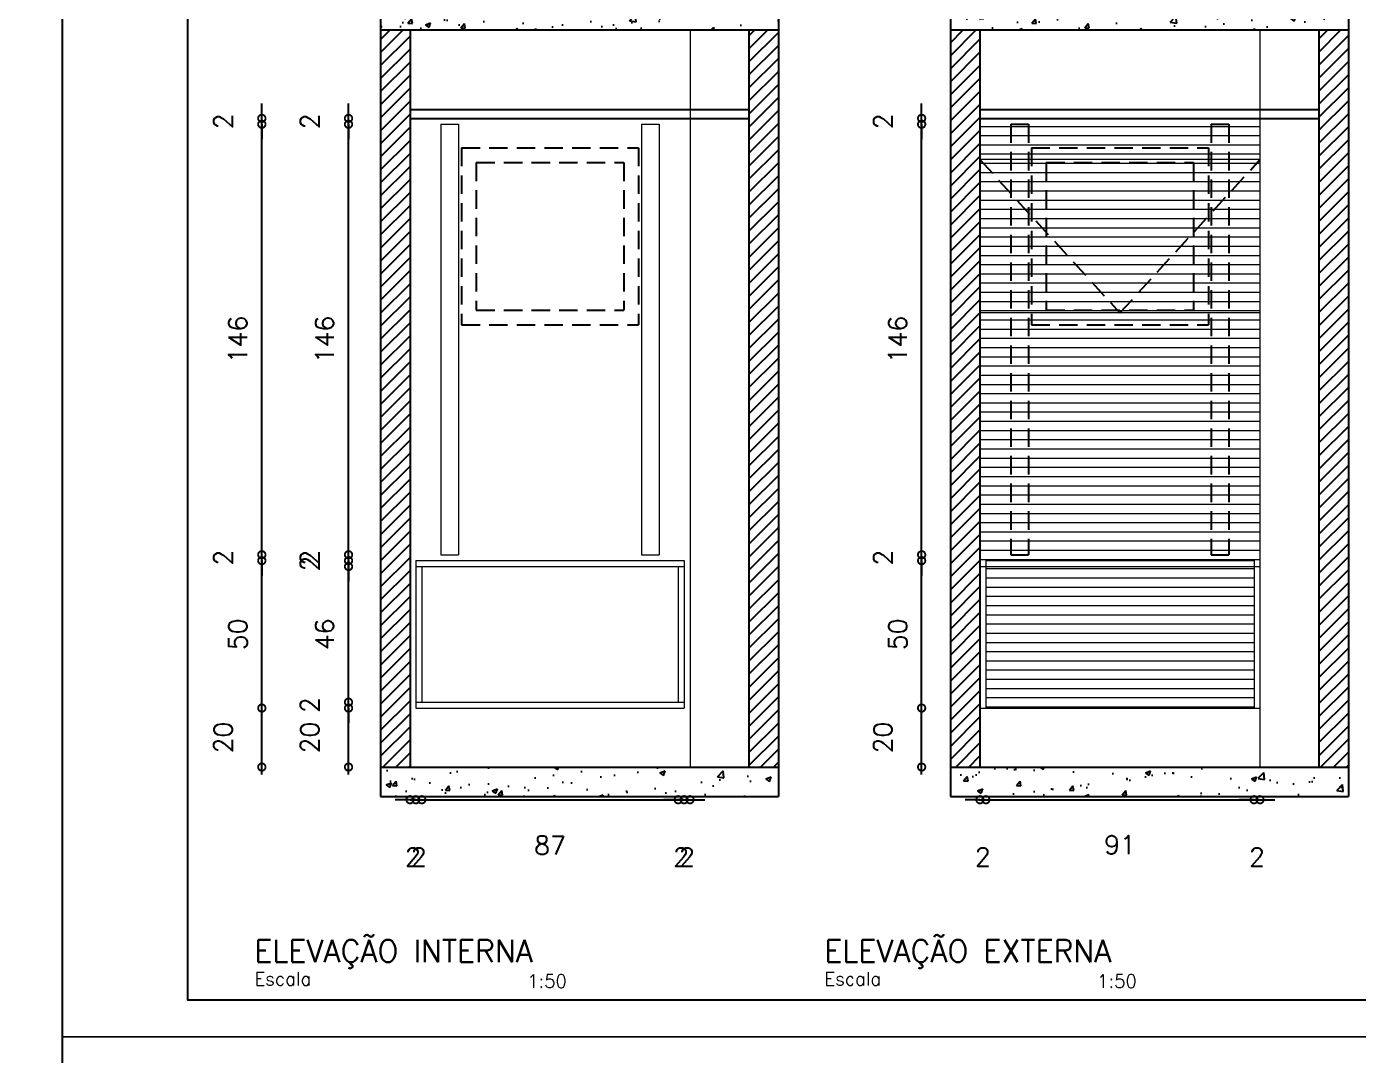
# Model space of a CAD drawing. Extents: x 126968 to 132038, y -1805 to 3860.
# Drawn here: x 129055.6 to 129507.4, y -761.5 to -412.6 of the extents above; entities that cross this region are included whole.
import ezdxf

# ---------------------------------------------------------------- set-up
doc = ezdxf.new("R2010")
doc.units = 0
doc.header["$MEASUREMENT"] = 0
doc.header["$PDMODE"] = 3
doc.linetypes.add('HIDDEN', pattern=[0.375, 0.25, -0.125])
doc.layers.get('0').update_dxf_attribs({"linetype": 'CONTINUOUS'})
doc.layers.get('Defpoints').update_dxf_attribs({"linetype": 'CONTINUOUS'})
for name, color, linetype, lineweight in [('COTA', 8, 'CONTINUOUS', 5), ('COTAS', 8, 'CONTINUOUS', 20), ('PENA 02', 2, 'CONTINUOUS', 9), ('PENA 03', 3, 'CONTINUOUS', 15), ('PENA 05', 5, 'CONTINUOUS', 25)]:
    doc.layers.add(name, color=color, linetype=linetype, lineweight=lineweight)
for name, color, linetype in [('ESCR03', 3, 'CONTINUOUS'), ('PENA03', 3, 'CONTINUOUS'), ('PENA06', 6, 'CONTINUOUS')]:
    doc.layers.add(name, color=color, linetype=linetype)
doc.layers.add('PROJEÇÃO', color=1, linetype='HIDDEN', transparency=0.51)
doc.styles.add('ROMANS', font='ROMANS.SHX')
doc.styles.get("Standard").update_dxf_attribs({"font": 'romans.shx'})
doc.dimstyles.new('COTAS_1_25', dxfattribs={"dimscale": 25, "dimtxt": 0.25, "dimasz": 0.2, "dimexe": 0.1, "dimexo": 0.2, "dimgap": 0.2, "dimtad": 1, "dimdsep": 46, "dimtxsty": 'Standard', "dimblk1": 'DOTSMALL', "dimblk2": 'DOTSMALL', "dimsah": 1, "dimcen": 0.1, "dimdle": 0.1, "dimse1": 1, "dimse2": 1, "dimclrt": 2, "dimadec": 0, "dimazin": 0, "dimtfac": 1, "dimtmove": 2, "dimatfit": 3, "dimldrblk": 'DOTSMALL', "dimfxl": 1, "dimtolj": 1, "dimtzin": 0, "dimarcsym": 0})
pattern_1 = [(0, (89955.3017, -4162.004), (0, 3.125), [])]
pattern_2 = [(45, (89948.3493, -4138.6232), (-2.2097087, 2.2097087), [])]
pattern_3 = [(50, (89948.35, -4138.623), (17.9315046, -1.5688034), [1.875, -20.625]), (355, (89948.35, -4138.623), (-3.468783, 18.804803), [1.5, -16.5]), (100.451444, (89949.844, -4138.754), (14.462721, 17.236), [1.593505, -17.528553]), (46.1842, (89948.35, -4133.623), (26.681033, -4.137982), [2.8125, -30.9375]), (96.635635, (89950.573, -4133.968), (23.366549, 24.352965), [2.390259, -26.292844]), (351.184164, (89948.35, -4133.623), (23.366549, 24.352965), [2.25, -24.75]), (21, (89950.85, -4134.873), (14.9226763, -10.065472), [1.875, -20.625]), (326, (89950.85, -4134.873), (6.082883, 18.128751), [1.5, -16.5]), (71.451445, (89952.093, -4135.712), (21.0055594, 8.063279), [1.593505, -17.528553]), (37.5, (89948.3493, -4138.623), (0.3039964, 8.3223463), [0, -16.3, 0, -16.75, 0, -16.5625]), (7.5, (89948.349, -4138.623), (6.5767384, 9.8602928), [0, -9.55, 0, -15.925, 0, -6.3125]), (327.5, (89942.774, -4138.623), (13.3455609, -0.5638718), [0, -6.25, 0, -19.5, 0, -25.875]), (317.5, (89940.274, -4138.623), (14.5796542, 2.5026246), [0, -8.125, 0, -12.95, 0, -18.375])]

# ---------------------------------------------------------------- blocks, each defined once
blk = doc.blocks.new('_DOTSMALL')
at = {"color": 0, "linetype": 'ByBlock', "const_width": 0.5}
blk.add_lwpolyline([(-0.0625, 0, 1), (0.0625, 0, 1)], format="xyb", close=True, dxfattribs=at)
blk = doc.blocks.new('*D26')
at = {"layer": 'COTA', "color": 0, "lineweight": -2, "transparency": 16777216}
blk.add_line((129359.23, -666.17), (129359.23, -641.17), dxfattribs=at)
at = {"layer": 'Defpoints', "color": 0, "transparency": 16777216}
for p in [(129359.23, -643.67), (129379.02, -643.67), (129379.02, -663.67)]:
    blk.add_point(p, dxfattribs=at)
at = {"layer": 'COTA', "color": 0, "lineweight": -2, "transparency": 16777216, "xscale": 5, "yscale": 5, "zscale": 5}
for p, rotation in [((129359.23, -643.67), 90), ((129359.23, -663.67), 270)]:
    blk.add_blockref('_DOTSMALL', p, dxfattribs=dict(at, rotation=rotation))
at = {"layer": 'COTA', "color": 2, "transparency": 16777216, "insert": (129346.11, -653.67), "char_height": 6.25, "attachment_point": 5, "rotation": 90}
blk.add_mtext('\\A1;20', dxfattribs=at)
blk = doc.blocks.new('*D27')
at = {"layer": 'COTA', "color": 0, "lineweight": -2, "transparency": 16777216}
blk.add_line((129359.23, -646.17), (129359.23, -591.17), dxfattribs=at)
at = {"layer": 'Defpoints', "color": 0, "transparency": 16777216}
for p in [(129359.23, -593.67), (129381.02, -593.67), (129379.02, -643.67)]:
    blk.add_point(p, dxfattribs=at)
at = {"layer": 'COTA', "color": 0, "lineweight": -2, "transparency": 16777216, "xscale": 5, "yscale": 5, "zscale": 5}
for p, rotation in [((129359.23, -593.67), 90), ((129359.23, -643.67), 270)]:
    blk.add_blockref('_DOTSMALL', p, dxfattribs=dict(at, rotation=rotation))
at = {"layer": 'COTA', "color": 2, "transparency": 16777216, "insert": (129351.11, -618.67), "char_height": 6.25, "attachment_point": 5, "rotation": 90}
blk.add_mtext('\\A1;50', dxfattribs=at)
blk = doc.blocks.new('*D28')
at = {"layer": 'COTA', "color": 0, "lineweight": -2, "transparency": 16777216}
for p, q in [((129359.23, -591.67), (129359.23, -586.67)), ((129359.23, -593.67), (129359.23, -591.67)), ((129359.23, -593.67), (129359.23, -598.67))]:
    blk.add_line(p, q, dxfattribs=at)
at = {"layer": 'Defpoints', "color": 0, "transparency": 16777216}
for p in [(129359.23, -591.67), (129389.52, -591.67), (129381.02, -593.67)]:
    blk.add_point(p, dxfattribs=at)
at = {"layer": 'COTA', "color": 0, "lineweight": -2, "transparency": 16777216, "xscale": 5, "yscale": 5, "zscale": 5}
for p, rotation in [((129359.23, -591.67), 270), ((129359.23, -593.67), 90)]:
    blk.add_blockref('_DOTSMALL', p, dxfattribs=dict(at, rotation=rotation))
at = {"layer": 'COTA', "color": 2, "transparency": 16777216, "insert": (129346.11, -592.67), "char_height": 6.25, "attachment_point": 5, "rotation": 90}
blk.add_mtext('\\A1;2', dxfattribs=at)
blk = doc.blocks.new('*D29')
at = {"layer": 'COTA', "color": 0, "lineweight": -2, "transparency": 16777216}
blk.add_line((129359.23, -594.17), (129359.23, -443.17), dxfattribs=at)
at = {"layer": 'Defpoints', "color": 0, "transparency": 16777216}
for p in [(129359.23, -445.67), (129389.52, -445.67), (129389.52, -591.67)]:
    blk.add_point(p, dxfattribs=at)
at = {"layer": 'COTA', "color": 0, "lineweight": -2, "transparency": 16777216, "xscale": 5, "yscale": 5, "zscale": 5}
for p, rotation in [((129359.23, -445.67), 90), ((129359.23, -591.67), 270)]:
    blk.add_blockref('_DOTSMALL', p, dxfattribs=dict(at, rotation=rotation))
at = {"layer": 'COTA', "color": 2, "transparency": 16777216, "insert": (129351.11, -518.67), "char_height": 6.25, "attachment_point": 5, "rotation": 90}
blk.add_mtext('\\A1;146', dxfattribs=at)
blk = doc.blocks.new('*D30')
at = {"layer": 'COTA', "color": 0, "lineweight": -2, "transparency": 16777216}
for p, q in [((129359.23, -443.67), (129359.23, -438.67)), ((129359.23, -445.67), (129359.23, -443.67)), ((129359.23, -445.67), (129359.23, -450.67))]:
    blk.add_line(p, q, dxfattribs=at)
at = {"layer": 'Defpoints', "color": 0, "transparency": 16777216}
for p in [(129359.23, -443.67), (129379.02, -443.67), (129389.52, -445.67)]:
    blk.add_point(p, dxfattribs=at)
at = {"layer": 'COTA', "color": 0, "lineweight": -2, "transparency": 16777216, "xscale": 5, "yscale": 5, "zscale": 5}
for p, rotation in [((129359.23, -443.67), 270), ((129359.23, -445.67), 90)]:
    blk.add_blockref('_DOTSMALL', p, dxfattribs=dict(at, rotation=rotation))
at = {"layer": 'COTA', "color": 2, "transparency": 16777216, "insert": (129346.11, -444.67), "char_height": 6.25, "attachment_point": 5, "rotation": 90}
blk.add_mtext('\\A1;2', dxfattribs=at)
blk = doc.blocks.new('*D31')
at = {"layer": 'COTA', "color": 0, "lineweight": -2, "transparency": 16777216}
blk.add_line((129164.78, -666.17), (129164.78, -641.17), dxfattribs=at)
at = {"layer": 'Defpoints', "color": 0, "transparency": 16777216}
for p in [(129164.78, -643.67), (129187.64, -643.67), (129185.64, -663.67)]:
    blk.add_point(p, dxfattribs=at)
at = {"layer": 'COTA', "color": 0, "lineweight": -2, "transparency": 16777216, "xscale": 5, "yscale": 5, "zscale": 5}
for p, rotation in [((129164.78, -643.67), 90), ((129164.78, -663.67), 270)]:
    blk.add_blockref('_DOTSMALL', p, dxfattribs=dict(at, rotation=rotation))
at = {"layer": 'COTA', "color": 2, "transparency": 16777216, "insert": (129151.65, -653.67), "char_height": 6.25, "attachment_point": 5, "rotation": 90}
blk.add_mtext('\\A1;20', dxfattribs=at)
blk = doc.blocks.new('*D32')
at = {"layer": 'COTA', "color": 0, "lineweight": -2, "transparency": 16777216}
for p, q in [((129164.78, -641.67), (129164.78, -636.67)), ((129164.78, -643.67), (129164.78, -641.67)), ((129164.78, -643.67), (129164.78, -648.67))]:
    blk.add_line(p, q, dxfattribs=at)
at = {"layer": 'Defpoints', "color": 0, "transparency": 16777216}
for p in [(129164.78, -641.67), (129187.64, -641.67), (129187.64, -643.67)]:
    blk.add_point(p, dxfattribs=at)
at = {"layer": 'COTA', "color": 0, "lineweight": -2, "transparency": 16777216, "xscale": 5, "yscale": 5, "zscale": 5}
for p, rotation in [((129164.78, -641.67), 270), ((129164.78, -643.67), 90)]:
    blk.add_blockref('_DOTSMALL', p, dxfattribs=dict(at, rotation=rotation))
at = {"layer": 'COTA', "color": 2, "transparency": 16777216, "insert": (129151.65, -642.67), "char_height": 6.25, "attachment_point": 5, "rotation": 90}
blk.add_mtext('\\A1;2', dxfattribs=at)
blk = doc.blocks.new('*D33')
at = {"layer": 'COTA', "color": 0, "lineweight": -2, "transparency": 16777216}
blk.add_line((129164.78, -644.17), (129164.78, -593.17), dxfattribs=at)
at = {"layer": 'Defpoints', "color": 0, "transparency": 16777216}
for p in [(129164.78, -595.67), (129187.64, -595.67), (129187.64, -641.67)]:
    blk.add_point(p, dxfattribs=at)
at = {"layer": 'COTA', "color": 0, "lineweight": -2, "transparency": 16777216, "xscale": 5, "yscale": 5, "zscale": 5}
for p, rotation in [((129164.78, -595.67), 90), ((129164.78, -641.67), 270)]:
    blk.add_blockref('_DOTSMALL', p, dxfattribs=dict(at, rotation=rotation))
at = {"layer": 'COTA', "color": 2, "transparency": 16777216, "insert": (129156.65, -618.67), "char_height": 6.25, "attachment_point": 5, "rotation": 90}
blk.add_mtext('\\A1;46', dxfattribs=at)
blk = doc.blocks.new('*D34')
at = {"layer": 'COTA', "color": 0, "lineweight": -2, "transparency": 16777216}
for p, q in [((129164.78, -593.67), (129164.78, -588.67)), ((129164.78, -595.67), (129164.78, -593.67)), ((129164.78, -595.67), (129164.78, -600.67))]:
    blk.add_line(p, q, dxfattribs=at)
at = {"layer": 'Defpoints', "color": 0, "transparency": 16777216}
for p in [(129164.78, -593.67), (129187.64, -593.67), (129187.64, -595.67)]:
    blk.add_point(p, dxfattribs=at)
at = {"layer": 'COTA', "color": 0, "lineweight": -2, "transparency": 16777216, "xscale": 5, "yscale": 5, "zscale": 5}
for p, rotation in [((129164.78, -593.67), 270), ((129164.78, -595.67), 90)]:
    blk.add_blockref('_DOTSMALL', p, dxfattribs=dict(at, rotation=rotation))
at = {"layer": 'COTA', "color": 2, "transparency": 16777216, "insert": (129151.65, -594.67), "char_height": 6.25, "attachment_point": 5, "rotation": 90}
blk.add_mtext('\\A1;2', dxfattribs=at)
blk = doc.blocks.new('*D35')
at = {"layer": 'COTA', "color": 0, "lineweight": -2, "transparency": 16777216}
for p, q in [((129164.78, -591.67), (129164.78, -586.67)), ((129164.78, -593.67), (129164.78, -591.67)), ((129164.78, -593.67), (129164.78, -598.67))]:
    blk.add_line(p, q, dxfattribs=at)
at = {"layer": 'Defpoints', "color": 0, "transparency": 16777216}
for p in [(129164.78, -591.67), (129196.14, -591.67), (129187.64, -593.67)]:
    blk.add_point(p, dxfattribs=at)
at = {"layer": 'COTA', "color": 0, "lineweight": -2, "transparency": 16777216, "xscale": 5, "yscale": 5, "zscale": 5}
for p, rotation in [((129164.78, -591.67), 270), ((129164.78, -593.67), 90)]:
    blk.add_blockref('_DOTSMALL', p, dxfattribs=dict(at, rotation=rotation))
at = {"layer": 'COTA', "color": 2, "transparency": 16777216, "insert": (129151.65, -592.67), "char_height": 6.25, "attachment_point": 5, "rotation": 90}
blk.add_mtext('\\A1;2', dxfattribs=at)
blk = doc.blocks.new('*D36')
at = {"layer": 'COTA', "color": 0, "lineweight": -2, "transparency": 16777216}
blk.add_line((129164.78, -594.17), (129164.78, -443.17), dxfattribs=at)
at = {"layer": 'Defpoints', "color": 0, "transparency": 16777216}
for p in [(129164.78, -445.67), (129196.14, -445.67), (129196.14, -591.67)]:
    blk.add_point(p, dxfattribs=at)
at = {"layer": 'COTA', "color": 0, "lineweight": -2, "transparency": 16777216, "xscale": 5, "yscale": 5, "zscale": 5}
for p, rotation in [((129164.78, -445.67), 90), ((129164.78, -591.67), 270)]:
    blk.add_blockref('_DOTSMALL', p, dxfattribs=dict(at, rotation=rotation))
at = {"layer": 'COTA', "color": 2, "transparency": 16777216, "insert": (129156.65, -518.67), "char_height": 6.25, "attachment_point": 5, "rotation": 90}
blk.add_mtext('\\A1;146', dxfattribs=at)
blk = doc.blocks.new('*D37')
at = {"layer": 'COTA', "color": 0, "lineweight": -2, "transparency": 16777216}
for p, q in [((129164.78, -443.67), (129164.78, -438.67)), ((129164.78, -445.67), (129164.78, -443.67)), ((129164.78, -445.67), (129164.78, -450.67))]:
    blk.add_line(p, q, dxfattribs=at)
at = {"layer": 'Defpoints', "color": 0, "transparency": 16777216}
for p in [(129164.78, -443.67), (129185.64, -443.67), (129196.14, -445.67)]:
    blk.add_point(p, dxfattribs=at)
at = {"layer": 'COTA', "color": 0, "lineweight": -2, "transparency": 16777216, "xscale": 5, "yscale": 5, "zscale": 5}
for p, rotation in [((129164.78, -443.67), 270), ((129164.78, -445.67), 90)]:
    blk.add_blockref('_DOTSMALL', p, dxfattribs=dict(at, rotation=rotation))
at = {"layer": 'COTA', "color": 2, "transparency": 16777216, "insert": (129151.65, -444.67), "char_height": 6.25, "attachment_point": 5, "rotation": 90}
blk.add_mtext('\\A1;2', dxfattribs=at)
blk = doc.blocks.new('*D38')
at = {"layer": 'COTA', "color": 0, "lineweight": -2, "transparency": 16777216}
blk.add_line((129135.36, -666.17), (129135.36, -641.17), dxfattribs=at)
at = {"layer": 'Defpoints', "color": 0, "transparency": 16777216}
for p in [(129135.36, -643.67), (129187.64, -643.67), (129185.64, -663.67)]:
    blk.add_point(p, dxfattribs=at)
at = {"layer": 'COTA', "color": 0, "lineweight": -2, "transparency": 16777216, "xscale": 5, "yscale": 5, "zscale": 5}
for p, rotation in [((129135.36, -643.67), 90), ((129135.36, -663.67), 270)]:
    blk.add_blockref('_DOTSMALL', p, dxfattribs=dict(at, rotation=rotation))
at = {"layer": 'COTA', "color": 2, "transparency": 16777216, "insert": (129122.23, -653.67), "char_height": 6.25, "attachment_point": 5, "rotation": 90}
blk.add_mtext('\\A1;20', dxfattribs=at)
blk = doc.blocks.new('*D39')
at = {"layer": 'COTA', "color": 0, "lineweight": -2, "transparency": 16777216}
blk.add_line((129135.36, -646.17), (129135.36, -591.17), dxfattribs=at)
at = {"layer": 'Defpoints', "color": 0, "transparency": 16777216}
for p in [(129135.36, -593.67), (129187.64, -593.67), (129187.64, -643.67)]:
    blk.add_point(p, dxfattribs=at)
at = {"layer": 'COTA', "color": 0, "lineweight": -2, "transparency": 16777216, "xscale": 5, "yscale": 5, "zscale": 5}
for p, rotation in [((129135.36, -593.67), 90), ((129135.36, -643.67), 270)]:
    blk.add_blockref('_DOTSMALL', p, dxfattribs=dict(at, rotation=rotation))
at = {"layer": 'COTA', "color": 2, "transparency": 16777216, "insert": (129127.23, -618.67), "char_height": 6.25, "attachment_point": 5, "rotation": 90}
blk.add_mtext('\\A1;50', dxfattribs=at)
blk = doc.blocks.new('*D40')
at = {"layer": 'COTA', "color": 0, "lineweight": -2, "transparency": 16777216}
for p, q in [((129135.36, -591.67), (129135.36, -586.67)), ((129135.36, -593.67), (129135.36, -591.67)), ((129135.36, -593.67), (129135.36, -598.67))]:
    blk.add_line(p, q, dxfattribs=at)
at = {"layer": 'Defpoints', "color": 0, "transparency": 16777216}
for p in [(129135.36, -591.67), (129196.14, -591.67), (129187.64, -593.67)]:
    blk.add_point(p, dxfattribs=at)
at = {"layer": 'COTA', "color": 0, "lineweight": -2, "transparency": 16777216, "xscale": 5, "yscale": 5, "zscale": 5}
for p, rotation in [((129135.36, -591.67), 270), ((129135.36, -593.67), 90)]:
    blk.add_blockref('_DOTSMALL', p, dxfattribs=dict(at, rotation=rotation))
at = {"layer": 'COTA', "color": 2, "transparency": 16777216, "insert": (129122.23, -592.67), "char_height": 6.25, "attachment_point": 5, "rotation": 90}
blk.add_mtext('\\A1;2', dxfattribs=at)
blk = doc.blocks.new('*D41')
at = {"layer": 'COTA', "color": 0, "lineweight": -2, "transparency": 16777216}
blk.add_line((129135.36, -594.17), (129135.36, -443.17), dxfattribs=at)
at = {"layer": 'Defpoints', "color": 0, "transparency": 16777216}
for p in [(129135.36, -445.67), (129196.14, -445.67), (129196.14, -591.67)]:
    blk.add_point(p, dxfattribs=at)
at = {"layer": 'COTA', "color": 0, "lineweight": -2, "transparency": 16777216, "xscale": 5, "yscale": 5, "zscale": 5}
for p, rotation in [((129135.36, -445.67), 90), ((129135.36, -591.67), 270)]:
    blk.add_blockref('_DOTSMALL', p, dxfattribs=dict(at, rotation=rotation))
at = {"layer": 'COTA', "color": 2, "transparency": 16777216, "insert": (129127.23, -518.67), "char_height": 6.25, "attachment_point": 5, "rotation": 90}
blk.add_mtext('\\A1;146', dxfattribs=at)
blk = doc.blocks.new('*D42')
at = {"layer": 'COTA', "color": 0, "lineweight": -2, "transparency": 16777216}
for p, q in [((129135.36, -443.67), (129135.36, -438.67)), ((129135.36, -445.67), (129135.36, -443.67)), ((129135.36, -445.67), (129135.36, -450.67))]:
    blk.add_line(p, q, dxfattribs=at)
at = {"layer": 'Defpoints', "color": 0, "transparency": 16777216}
for p in [(129135.36, -443.67), (129185.64, -443.67), (129196.14, -445.67)]:
    blk.add_point(p, dxfattribs=at)
at = {"layer": 'COTA', "color": 0, "lineweight": -2, "transparency": 16777216, "xscale": 5, "yscale": 5, "zscale": 5}
for p, rotation in [((129135.36, -443.67), 270), ((129135.36, -445.67), 90)]:
    blk.add_blockref('_DOTSMALL', p, dxfattribs=dict(at, rotation=rotation))
at = {"layer": 'COTA', "color": 2, "transparency": 16777216, "insert": (129122.23, -444.67), "char_height": 6.25, "attachment_point": 5, "rotation": 90}
blk.add_mtext('\\A1;2', dxfattribs=at)
blk = doc.blocks.new('*D43')
at = {"layer": 'COTA', "color": 0, "lineweight": -2, "transparency": 16777216}
for p, q in [((129276.64, -674.76), (129271.64, -674.76)), ((129276.64, -674.76), (129278.64, -674.76)), ((129278.64, -674.76), (129283.64, -674.76))]:
    blk.add_line(p, q, dxfattribs=at)
at = {"layer": 'Defpoints', "color": 0, "transparency": 16777216}
for p in [(129276.64, -631.67), (129278.64, -631.67), (129278.64, -674.76)]:
    blk.add_point(p, dxfattribs=at)
at = {"layer": 'COTA', "color": 0, "lineweight": -2, "transparency": 16777216, "xscale": 5, "yscale": 5, "zscale": 5}
blk.add_blockref('_DOTSMALL', (129276.64, -674.76), dxfattribs=at)
at = {"layer": 'COTA', "color": 0, "lineweight": -2, "transparency": 16777216, "xscale": 5, "yscale": 5, "zscale": 5, "rotation": 180}
blk.add_blockref('_DOTSMALL', (129278.64, -674.76), dxfattribs=at)
at = {"layer": 'COTA', "color": 2, "transparency": 16777216, "insert": (129277.64, -694.14), "char_height": 6.25, "attachment_point": 5}
blk.add_mtext('\\A1;2', dxfattribs=at)
blk = doc.blocks.new('*D44')
at = {"layer": 'COTA', "color": 0, "lineweight": -2, "transparency": 16777216}
for p, q in [((129278.64, -674.76), (129273.64, -674.76)), ((129278.64, -674.76), (129280.64, -674.76)), ((129280.64, -674.76), (129285.64, -674.76))]:
    blk.add_line(p, q, dxfattribs=at)
at = {"layer": 'Defpoints', "color": 0, "transparency": 16777216}
for p in [(129278.64, -631.67), (129280.64, -653.67), (129280.64, -674.76)]:
    blk.add_point(p, dxfattribs=at)
at = {"layer": 'COTA', "color": 0, "lineweight": -2, "transparency": 16777216, "xscale": 5, "yscale": 5, "zscale": 5}
blk.add_blockref('_DOTSMALL', (129278.64, -674.76), dxfattribs=at)
at = {"layer": 'COTA', "color": 0, "lineweight": -2, "transparency": 16777216, "xscale": 5, "yscale": 5, "zscale": 5, "rotation": 180}
blk.add_blockref('_DOTSMALL', (129280.64, -674.76), dxfattribs=at)
at = {"layer": 'COTA', "color": 2, "transparency": 16777216, "insert": (129279.64, -694.14), "char_height": 6.25, "attachment_point": 5}
blk.add_mtext('\\A1;2', dxfattribs=at)
blk = doc.blocks.new('*D45')
at = {"layer": 'COTA', "color": 0, "lineweight": -2, "transparency": 16777216}
for p, q in [((129185.64, -674.76), (129180.64, -674.76)), ((129185.64, -674.76), (129187.64, -674.76)), ((129187.64, -674.76), (129192.64, -674.76))]:
    blk.add_line(p, q, dxfattribs=at)
at = {"layer": 'Defpoints', "color": 0, "transparency": 16777216}
for p in [(129187.64, -633.67), (129185.64, -653.67), (129187.64, -674.76)]:
    blk.add_point(p, dxfattribs=at)
at = {"layer": 'COTA', "color": 0, "lineweight": -2, "transparency": 16777216, "xscale": 5, "yscale": 5, "zscale": 5}
blk.add_blockref('_DOTSMALL', (129185.64, -674.76), dxfattribs=at)
at = {"layer": 'COTA', "color": 0, "lineweight": -2, "transparency": 16777216, "xscale": 5, "yscale": 5, "zscale": 5, "rotation": 180}
blk.add_blockref('_DOTSMALL', (129187.64, -674.76), dxfattribs=at)
at = {"layer": 'COTA', "color": 2, "transparency": 16777216, "insert": (129186.64, -694.14), "char_height": 6.25, "attachment_point": 5}
blk.add_mtext('\\A1;2', dxfattribs=at)
blk = doc.blocks.new('*D46')
at = {"layer": 'COTA', "color": 0, "lineweight": -2, "transparency": 16777216}
for p, q in [((129187.64, -674.76), (129182.64, -674.76)), ((129187.64, -674.76), (129189.64, -674.76)), ((129189.64, -674.76), (129194.64, -674.76))]:
    blk.add_line(p, q, dxfattribs=at)
at = {"layer": 'Defpoints', "color": 0, "transparency": 16777216}
for p in [(129189.64, -631.67), (129187.64, -633.67), (129189.64, -674.76)]:
    blk.add_point(p, dxfattribs=at)
at = {"layer": 'COTA', "color": 0, "lineweight": -2, "transparency": 16777216, "xscale": 5, "yscale": 5, "zscale": 5}
blk.add_blockref('_DOTSMALL', (129187.64, -674.76), dxfattribs=at)
at = {"layer": 'COTA', "color": 0, "lineweight": -2, "transparency": 16777216, "xscale": 5, "yscale": 5, "zscale": 5, "rotation": 180}
blk.add_blockref('_DOTSMALL', (129189.64, -674.76), dxfattribs=at)
at = {"layer": 'COTA', "color": 2, "transparency": 16777216, "insert": (129188.64, -694.14), "char_height": 6.25, "attachment_point": 5}
blk.add_mtext('\\A1;2', dxfattribs=at)
blk = doc.blocks.new('*D47')
at = {"layer": 'COTA', "color": 0, "lineweight": -2, "transparency": 16777216}
blk.add_line((129187.14, -674.76), (129279.14, -674.76), dxfattribs=at)
at = {"layer": 'Defpoints', "color": 0, "transparency": 16777216}
for p in [(129189.64, -631.67), (129276.64, -631.67), (129276.64, -674.76)]:
    blk.add_point(p, dxfattribs=at)
at = {"layer": 'COTA', "color": 0, "lineweight": -2, "transparency": 16777216, "xscale": 5, "yscale": 5, "zscale": 5, "rotation": 180}
blk.add_blockref('_DOTSMALL', (129189.64, -674.76), dxfattribs=at)
at = {"layer": 'COTA', "color": 0, "lineweight": -2, "transparency": 16777216, "xscale": 5, "yscale": 5, "zscale": 5}
blk.add_blockref('_DOTSMALL', (129276.64, -674.76), dxfattribs=at)
at = {"layer": 'COTA', "color": 2, "transparency": 16777216, "insert": (129233.14, -690.19), "char_height": 6.25, "attachment_point": 5}
blk.add_mtext('\\A1;87', dxfattribs=at)
blk = doc.blocks.new('*D59')
at = {"layer": 'COTA', "color": 0, "lineweight": -2, "transparency": 16777216}
for p, q in [((129379.02, -674.76), (129374.02, -674.76)), ((129379.02, -674.76), (129381.02, -674.76)), ((129381.02, -674.76), (129386.02, -674.76))]:
    blk.add_line(p, q, dxfattribs=at)
at = {"layer": 'Defpoints', "color": 0, "transparency": 16777216}
for p in [(129379.02, -643.67), (129381.02, -643.67), (129381.02, -674.76)]:
    blk.add_point(p, dxfattribs=at)
at = {"layer": 'COTA', "color": 0, "lineweight": -2, "transparency": 16777216, "xscale": 5, "yscale": 5, "zscale": 5}
blk.add_blockref('_DOTSMALL', (129379.02, -674.76), dxfattribs=at)
at = {"layer": 'COTA', "color": 0, "lineweight": -2, "transparency": 16777216, "xscale": 5, "yscale": 5, "zscale": 5, "rotation": 180}
blk.add_blockref('_DOTSMALL', (129381.02, -674.76), dxfattribs=at)
at = {"layer": 'COTA', "color": 2, "transparency": 16777216, "insert": (129380.02, -694.14), "char_height": 6.25, "attachment_point": 5}
blk.add_mtext('\\A1;2', dxfattribs=at)
blk = doc.blocks.new('*D60')
at = {"layer": 'COTA', "color": 0, "lineweight": -2, "transparency": 16777216}
blk.add_line((129378.52, -674.76), (129474.52, -674.76), dxfattribs=at)
at = {"layer": 'Defpoints', "color": 0, "transparency": 16777216}
for p in [(129381.02, -643.67), (129472.02, -643.67), (129472.02, -674.76)]:
    blk.add_point(p, dxfattribs=at)
at = {"layer": 'COTA', "color": 0, "lineweight": -2, "transparency": 16777216, "xscale": 5, "yscale": 5, "zscale": 5, "rotation": 180}
blk.add_blockref('_DOTSMALL', (129381.02, -674.76), dxfattribs=at)
at = {"layer": 'COTA', "color": 0, "lineweight": -2, "transparency": 16777216, "xscale": 5, "yscale": 5, "zscale": 5}
blk.add_blockref('_DOTSMALL', (129472.02, -674.76), dxfattribs=at)
at = {"layer": 'COTA', "color": 2, "transparency": 16777216, "insert": (129426.52, -690.04), "char_height": 6.25, "attachment_point": 5}
blk.add_mtext('\\A1;91', dxfattribs=at)
blk = doc.blocks.new('*D61')
at = {"layer": 'COTA', "color": 0, "lineweight": -2, "transparency": 16777216}
for p, q in [((129472.02, -674.76), (129467.02, -674.76)), ((129472.02, -674.76), (129474.02, -674.76)), ((129474.02, -674.76), (129479.02, -674.76))]:
    blk.add_line(p, q, dxfattribs=at)
at = {"layer": 'Defpoints', "color": 0, "transparency": 16777216}
for p in [(129472.02, -643.67), (129474.02, -643.67), (129474.02, -674.76)]:
    blk.add_point(p, dxfattribs=at)
at = {"layer": 'COTA', "color": 0, "lineweight": -2, "transparency": 16777216, "xscale": 5, "yscale": 5, "zscale": 5}
blk.add_blockref('_DOTSMALL', (129472.02, -674.76), dxfattribs=at)
at = {"layer": 'COTA', "color": 0, "lineweight": -2, "transparency": 16777216, "xscale": 5, "yscale": 5, "zscale": 5, "rotation": 180}
blk.add_blockref('_DOTSMALL', (129474.02, -674.76), dxfattribs=at)
at = {"layer": 'COTA', "color": 2, "transparency": 16777216, "insert": (129473.02, -694.14), "char_height": 6.25, "attachment_point": 5}
blk.add_mtext('\\A1;2', dxfattribs=at)

msp = doc.modelspace()

# ---------------------------------------------------------------- hatches: boundary and pattern name
at = {"layer": 'PENA 02', "ltscale": 25}
h = msp.add_hatch(dxfattribs=at)
h.set_pattern_fill('LINE', color=256, scale=25)
h.set_pattern_definition(pattern_1)
h.paths.add_polyline_path([(129474.018, -443.672), (129379.018, -443.672), (129379.018, -595.672), (129381.018, -595.672), (129381.018, -593.672), (129472.018, -593.672), (129472.018, -595.672), (129474.018, -595.672)])
h.paths.add_polyline_path([(129395.518, -591.672), (129389.518, -591.672), (129389.518, -445.672), (129395.518, -445.672)], flags=16)
h.paths.add_polyline_path([(129457.518, -445.672), (129463.518, -445.672), (129463.518, -591.672), (129457.518, -591.672)], flags=16)
h.paths.add_polyline_path([(129396.518, -513.672), (129396.518, -453.672), (129456.518, -453.672), (129456.518, -513.672)], flags=16)
h.paths.add_polyline_path([(129401.518, -508.672), (129401.518, -458.672), (129451.518, -458.672), (129451.518, -508.672)], flags=0)
h.paths.add_polyline_path([(129395.518, -445.672), (129389.518, -445.672), (129389.518, -591.672), (129395.518, -591.672)], flags=0)
h.paths.add_polyline_path([(129463.518, -445.672), (129457.518, -445.672), (129457.518, -591.672), (129463.518, -591.672)], flags=0)
h = msp.add_hatch(dxfattribs=at)
h.set_pattern_fill('LINE', color=256, scale=25)
h.set_pattern_definition(pattern_1)
h.paths.add_polyline_path([(129463.518, -445.672), (129457.518, -445.672), (129457.518, -591.672), (129463.518, -591.672)])
h.paths.add_polyline_path([(129395.518, -445.672), (129389.518, -445.672), (129389.518, -591.672), (129395.518, -591.672)])
h.paths.add_polyline_path([(129456.518, -453.672), (129396.518, -453.672), (129396.518, -513.672), (129456.518, -513.672)])
h.paths.add_polyline_path([(129401.518, -508.672), (129401.518, -458.672), (129451.518, -458.672), (129451.518, -508.672)], flags=16)
h.paths.add_polyline_path([(129451.518, -458.672), (129401.518, -458.672), (129401.518, -508.672), (129451.518, -508.672)], flags=0)
h = msp.add_hatch(dxfattribs=at)
h.set_pattern_fill('LINE', color=256, scale=25)
h.set_pattern_definition(pattern_1)
h.paths.add_polyline_path([(129451.518, -458.672), (129401.518, -458.672), (129401.518, -508.672), (129451.518, -508.672)])
at = {"layer": 'PENA 03'}
h = msp.add_hatch(dxfattribs=at)
h.set_pattern_fill('LINE', color=256, scale=25)
h.set_pattern_definition(pattern_1)
h.paths.add_polyline_path([(129472.018, -595.672), (129381.018, -595.672), (129381.018, -643.672), (129472.018, -643.672)])
at = {"layer": 'PENA06'}
h = msp.add_hatch(dxfattribs=at)
h.set_pattern_fill('AR-CONC', color=256, scale=2.5)
h.set_pattern_definition(pattern_3)
h.paths.add_polyline_path([(129310.64, -403.672), (129175.64, -403.672), (129175.64, -413.672), (129310.64, -413.672)])
h.paths.add_polyline_path([(129310.64, -663.672), (129175.64, -663.672), (129175.64, -673.672), (129310.64, -673.672)])
h = msp.add_hatch(dxfattribs=at)
h.set_pattern_fill('AR-CONC', color=256, scale=2.5)
h.set_pattern_definition(pattern_3)
h.paths.add_polyline_path([(129504.018, -663.672), (129369.018, -663.672), (129369.018, -673.672), (129504.018, -673.672)])
h.paths.add_polyline_path([(129504.018, -403.672), (129369.018, -403.672), (129369.018, -413.672), (129504.018, -413.672)])
h = msp.add_hatch(dxfattribs=at)
h.set_pattern_fill('ANSI31', color=256, scale=25)
h.set_pattern_definition(pattern_2)
h.paths.add_polyline_path([(129310.64, -413.672), (129300.64, -413.672), (129300.64, -663.672), (129310.64, -663.672)])
h.paths.add_polyline_path([(129185.64, -413.672), (129175.64, -413.672), (129175.64, -663.672), (129185.64, -663.672)])
h = msp.add_hatch(dxfattribs=at)
h.set_pattern_fill('ANSI31', color=256, scale=25)
h.set_pattern_definition(pattern_2)
h.paths.add_polyline_path([(129379.018, -413.672), (129369.018, -413.672), (129369.018, -663.672), (129379.018, -663.672)])
h.paths.add_polyline_path([(129504.018, -413.672), (129494.018, -413.672), (129494.018, -663.672), (129504.018, -663.672)])

# ---------------------------------------------------------------- linework, layer by layer
at = {"layer": 'COTA'}
for p, q in [((129278.64, -593.672), (129278.64, -593.672)), ((129472.018, -593.672), (129472.018, -593.672))]:
    msp.add_line(p, q, dxfattribs=at)
at = {"layer": 'PENA 02', "ltscale": 25}
for p, q in [((129196.14, -445.672), (129196.14, -591.672)), ((129196.14, -445.672), (129202.14, -445.672)), ((129202.14, -445.672), (129202.14, -591.672)), ((129264.14, -445.672), (129264.14, -591.672)), ((129264.14, -445.672), (129270.14, -445.672)), ((129270.14, -445.672), (129270.14, -591.672)), ((129196.14, -591.672), (129202.14, -591.672)), ((129264.14, -591.672), (129270.14, -591.672))]:
    msp.add_line(p, q, dxfattribs=at)
at = {"layer": 'PENA 03'}
for p, q in [((129280.64, -413.672), (129280.64, -663.672)), ((129474.018, -413.672), (129474.018, -663.672)), ((129474.018, -457.672), (129379.018, -457.672)), ((129474.018, -509.672), (129379.018, -509.672)), ((129187.64, -593.672), (129278.64, -593.672)), ((129187.64, -593.672), (129187.64, -643.672)), ((129187.64, -595.672), (129278.64, -595.672)), ((129189.64, -595.672), (129189.64, -641.672)), ((129276.64, -595.672), (129276.64, -641.672)), ((129278.64, -593.672), (129278.64, -643.672)), ((129379.018, -595.672), (129474.018, -595.672)), ((129381.018, -593.672), (129381.018, -643.672)), ((129381.018, -593.672), (129472.018, -593.672)), ((129472.018, -593.672), (129472.018, -643.672)), ((129187.64, -641.672), (129278.64, -641.672)), ((129187.64, -643.672), (129278.64, -643.672)), ((129379.018, -643.672), (129474.018, -643.672))]:
    msp.add_line(p, q, dxfattribs=at)
for points in [[(129067.743, -755.203), (129810.243, -755.203), (129810.243, -230.203), (129067.743, -230.203)], [(129067.743, -1280.203), (129810.243, -1280.203), (129810.243, -755.203), (129067.743, -755.203)]]:
    msp.add_lwpolyline(points, close=True, dxfattribs=at)
at = {"layer": 'PENA 05'}
msp.add_lwpolyline([(129110.243, -242.703), (129797.743, -242.703), (129797.743, -742.703), (129110.243, -742.703)], close=True, dxfattribs=at)
at = {"layer": 'PENA03', "linetype": 'Continuous'}
msp.add_lwpolyline([(126967.743, -1305.203), (129067.743, -1305.203), (129067.743, 179.797), (126967.743, 179.797)], close=True, dxfattribs=at)
at = {"layer": 'PENA06'}
for p, q in [((129175.64, -403.672), (129175.64, -673.672)), ((129310.64, -403.672), (129310.64, -673.672)), ((129369.018, -403.672), (129369.018, -673.672)), ((129504.018, -403.672), (129504.018, -673.672)), ((129175.64, -413.672), (129310.64, -413.672)), ((129185.64, -413.672), (129185.64, -663.672)), ((129300.64, -413.672), (129300.64, -663.672)), ((129369.018, -413.672), (129504.018, -413.672)), ((129379.018, -413.672), (129379.018, -663.672)), ((129494.018, -413.672), (129494.018, -663.672)), ((129185.64, -440.672), (129300.64, -440.672)), ((129379.018, -440.672), (129494.018, -440.672)), ((129185.64, -443.672), (129300.64, -443.672)), ((129379.018, -443.672), (129494.018, -443.672)), ((129175.64, -663.672), (129310.64, -663.672)), ((129369.018, -663.672), (129504.018, -663.672)), ((129175.64, -673.672), (129310.64, -673.672)), ((129369.018, -673.672), (129504.018, -673.672))]:
    msp.add_line(p, q, dxfattribs=at)
at = {"layer": 'PROJEÇÃO', "ltscale": 25}
for p, q in [((129389.518, -445.672), (129389.518, -591.672)), ((129389.518, -445.672), (129395.518, -445.672)), ((129395.518, -445.672), (129395.518, -591.672)), ((129457.518, -445.672), (129457.518, -591.672)), ((129457.518, -445.672), (129463.518, -445.672)), ((129463.518, -445.672), (129463.518, -591.672)), ((129203.14, -453.672), (129203.14, -513.672)), ((129203.14, -453.672), (129263.14, -453.672)), ((129263.14, -453.672), (129263.14, -513.672)), ((129396.518, -453.672), (129396.518, -513.672)), ((129396.518, -453.672), (129456.518, -453.672)), ((129456.518, -453.672), (129456.518, -513.672)), ((129208.14, -458.672), (129258.14, -458.672)), ((129208.14, -458.672), (129208.14, -508.672)), ((129258.14, -458.672), (129258.14, -508.672)), ((129379.018, -457.672), (129426.518, -509.672)), ((129401.518, -458.672), (129401.518, -508.672)), ((129401.518, -458.672), (129451.518, -458.672)), ((129426.518, -509.672), (129474.018, -457.672)), ((129451.518, -458.672), (129451.518, -508.672)), ((129208.14, -508.672), (129258.14, -508.672)), ((129401.518, -508.672), (129451.518, -508.672)), ((129203.14, -513.672), (129263.14, -513.672)), ((129396.518, -513.672), (129456.518, -513.672)), ((129389.518, -591.672), (129395.518, -591.672)), ((129457.518, -591.672), (129463.518, -591.672))]:
    msp.add_line(p, q, dxfattribs=at)

# ---------------------------------------------------------------- texts
at = {"layer": 'COTAS', "color": 2, "linetype": 'Continuous', "style": 'ROMANS'}
for s, p in [('Escala', (129132.842, -737.763)), ('1:50', (129225.37, -738.551)), ('Escala', (129326.22, -737.763)), ('1:50', (129418.749, -738.551))]:
    msp.add_text(s, height=4.5, dxfattribs=at).set_placement(p)
at = {"layer": 'ESCR03', "color": 5, "linetype": 'Continuous', "style": 'ROMANS'}
for s, p in [('ELEVAÇÃO INTERNA', (129132.842, -729.807)), ('ELEVAÇÃO EXTERNA', (129326.22, -729.807))]:
    msp.add_text(s, height=7.5, dxfattribs=at).set_placement(p)

# ---------------------------------------------------------------- dimensions: what is measured, and where the dimension line sits
at = {"layer": 'COTA'}
for base, p1, p2, picture, middle in [((129135.358, -443.672), (129196.14, -445.672), (129185.64, -443.672), '*D42', (129122.233, -444.672)), ((129164.779, -443.672), (129196.14, -445.672), (129185.64, -443.672), '*D37', (129151.654, -444.672)), ((129359.232, -443.672), (129389.518, -445.672), (129379.018, -443.672), '*D30', (129346.107, -444.672)), ((129135.358, -445.672), (129196.14, -591.672), (129196.14, -445.672), '*D41', (129127.233, -518.672)), ((129164.779, -445.672), (129196.14, -591.672), (129196.14, -445.672), '*D36', (129156.654, -518.672)), ((129359.232, -445.672), (129389.518, -591.672), (129389.518, -445.672), '*D29', (129351.107, -518.672)), ((129135.358, -591.672), (129187.64, -593.672), (129196.14, -591.672), '*D40', (129122.233, -592.672)), ((129164.779, -591.672), (129187.64, -593.672), (129196.14, -591.672), '*D35', (129151.654, -592.672)), ((129359.232, -591.672), (129381.018, -593.672), (129389.518, -591.672), '*D28', (129346.107, -592.672)), ((129135.358, -593.672), (129187.64, -643.672), (129187.64, -593.672), '*D39', (129127.233, -618.672)), ((129164.779, -593.672), (129187.64, -595.672), (129187.64, -593.672), '*D34', (129151.654, -594.672)), ((129359.232, -593.672), (129379.018, -643.672), (129381.018, -593.672), '*D27', (129351.107, -618.672)), ((129164.779, -595.672), (129187.64, -641.672), (129187.64, -595.672), '*D33', (129156.654, -618.672)), ((129164.779, -641.672), (129187.64, -643.672), (129187.64, -641.672), '*D32', (129151.654, -642.672)), ((129135.358, -643.672), (129185.64, -663.672), (129187.64, -643.672), '*D38', (129122.233, -653.672)), ((129164.779, -643.672), (129185.64, -663.672), (129187.64, -643.672), '*D31', (129151.654, -653.672)), ((129359.232, -643.672), (129379.018, -663.672), (129379.018, -643.672), '*D26', (129346.107, -653.672))]:
    dim = msp.add_linear_dim(base=base, p1=p1, p2=p2, angle=90, dimstyle='COTAS_1_25', dxfattribs=at)
    dim.commit()
    dim.dimension.update_dxf_attribs({"geometry": picture, "text_midpoint": middle})
for base, p1, p2, picture, middle in [((129189.64, -674.763), (129187.64, -633.672), (129189.64, -631.672), '*D46', (129188.64, -694.138)), ((129278.64, -674.763), (129276.64, -631.672), (129278.64, -631.672), '*D43', (129277.64, -694.138)), ((129280.64, -674.763), (129278.64, -631.672), (129280.64, -653.672), '*D44', (129279.64, -694.138)), ((129187.64, -674.763), (129185.64, -653.672), (129187.64, -633.672), '*D45', (129186.64, -694.138)), ((129381.018, -674.763), (129379.018, -643.672), (129381.018, -643.672), '*D59', (129380.018, -694.138)), ((129474.018, -674.763), (129472.018, -643.672), (129474.018, -643.672), '*D61', (129473.018, -694.138))]:
    dim = msp.add_linear_dim(base=base, p1=p1, p2=p2, dimstyle='COTAS_1_25', dxfattribs=at)
    dim.commit()
    dim.dimension.update_dxf_attribs({"geometry": picture, "text_midpoint": middle})
for base, p1, p2, picture, middle in [((129276.64, -674.763), (129189.64, -631.672), (129276.64, -631.672), '*D47', (129233.14, -690.189)), ((129472.018, -674.763), (129381.018, -643.672), (129472.018, -643.672), '*D60', (129426.518, -690.035))]:
    dim = msp.add_linear_dim(base=base, p1=p1, p2=p2, dimstyle='COTAS_1_25', dxfattribs=at)
    dim.commit()
    dim.dimension.update_dxf_attribs({"geometry": picture, "text_midpoint": middle, "dimtype": 160})

doc.saveas('drawing.dxf')
